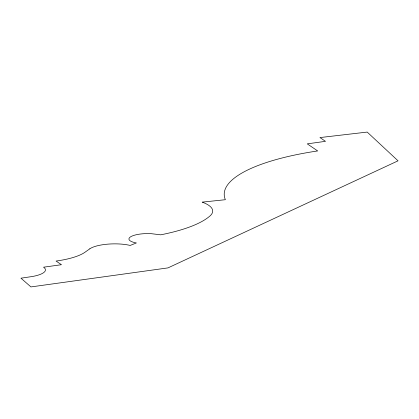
<?xml version="1.0" encoding="UTF-8"?>
<svg xmlns="http://www.w3.org/2000/svg" width="419" height="419" viewBox="0 0 419 419"><rect width="100%" height="100%" fill="white"/><g stroke="black" fill="none" stroke-linecap="round" stroke-linejoin="round"><path stroke-width="0.63" d="M89.834 248.807L85.015 252.217A53.035 15.241 -1.3 0 1 56.078 261.053L61.457 264.708L43.545 267.196A24.978 7.175 -1.3 0 1 32.017 276.556L20.95 278.19L30.943 286.921L167.977 267.893L398.05 160.823L367.201 132.079L319.954 137.573L325.49 141.334L307.268 143.864L317.681 150.94A157.612 45.289 -1.3 0 0 225.375 199.711L202.22 202.126A53.716 15.435 -1.3 0 1 209.212 216.602A115.178 33.096 -1.3 0 1 160.697 234.823L151.364 233.692A17.525 5.038 -1.3 0 0 130.665 236.772A17.525 5.038 -1.3 0 0 136.385 242.962L130.173 245.44A25.213 7.243 -1.3 0 0 89.834 248.807"/></g></svg>
